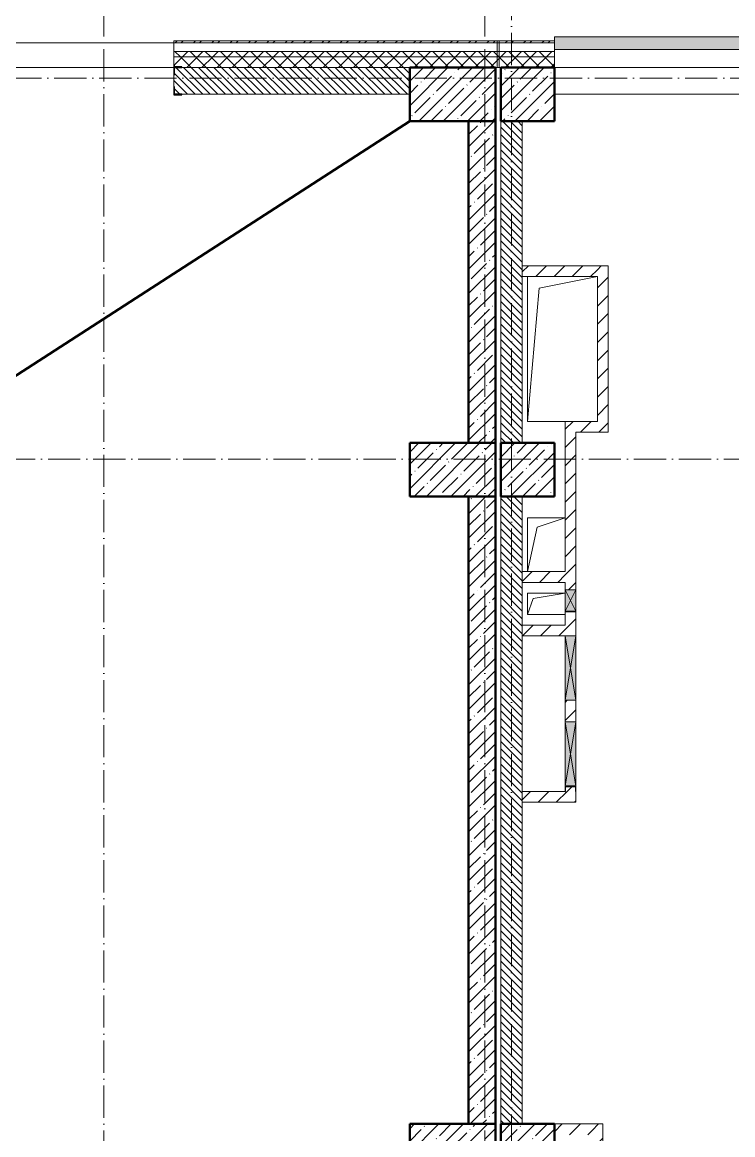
# Model space of a CAD drawing. Header units: millimetres. Extents: x 35697 to 388678, y -91946 to 171347.
# Drawn here: x 354059 to 360683, y -11132 to -760 of the extents above; entities that cross this region are included whole.
import ezdxf

# ---------------------------------------------------------------- set-up
doc = ezdxf.new("R2010")
doc.units = ezdxf.units.MM
doc.linetypes.add('50_200_ШТРИХ_1Т_ш5_п1_п1_', pattern=[700, 500, -100, 0, -100])
for name, color, linetype, lineweight in [('A-DETL-____-OTLN-1', 7, 'Continuous', 50), ('A-DETL-GENF-OTLN', 7, 'Continuous', 9), ('A-FLOR-____-OTLN', 7, 'Continuous', 9), ('A-GENM-____-MCUT', 7, 'Continuous', 25), ('A-GENM-____-OTLN', 7, 'Continuous', 9), ('A-GENM-____-OTLN-1', 7, 'Continuous', 25), ('A-GLAZ-____-OTLN', 7, 'Continuous', 9), ('A-WALL-____-MCUT', 7, 'Continuous', 13), ('A-WALL-____-MCUT-1', 7, 'Continuous', 9), ('A-WALL-____-MCUT-2', 7, 'Continuous', 50), ('A-WALL-____-OTLN', 7, 'Continuous', 9), ('A-WALL-____-PATT-1', 7, 'Continuous', 9), ('A-WALL-FNSH-MCUT-1', 7, 'Continuous', 9), ('S-COLS-____-MCUT', 7, 'Continuous', 50), ('S-COLS-____-OTLN', 7, 'Continuous', 9), ('S-GRID-____-OTLN-1', 7, '50_200_ШТРИХ_1Т_ш5_п1_п1_', 9), ('стяжа', 7, 'Continuous', 30)]:
    doc.layers.add(name, color=color, linetype=linetype, lineweight=lineweight)
doc.layers.add('A-GLAZ-____-OTLN-1', color=7, linetype='Continuous', lineweight=9, true_color=0xc0c0c0)
pattern_1 = [(45, (283770.71, -86863.46), (-70.71068, 70.71068), []), (135, (283770.71, -86863.46), (-70.71068, -70.71068), [])]
pattern_2 = [(45, (283770.7, -86863.46), (-114.04925, 114.04925), []), (45, (283884.76, -86863.46), (-114.04925, 114.04925), [201.612, -40.322, 3.353, -36.97])]
pattern_3 = [(135, (283770.707, -86863.456), (-35.35534, -35.35534), [])]
pattern_4 = [(45, (283770.71, -86863.46), (-85.53659, 85.53659), []), (45, (283827.73, -86863.46), (-85.53659, 85.53659), [])]
pattern_5 = [(45, (283770.71, -86863.46), (-84.85281, 84.85281), [])]

# ---------------------------------------------------------------- blocks, each defined once
blk = doc.blocks.new('BSC_Колонна _Прямоугольная - 500х800-V81-АР1_План отверстий 3 этажа в осях 1-64_Ю-ЯЯ')
at = {"layer": 'S-COLS-____-OTLN'}
h = blk.add_hatch(dxfattribs=at)
h.set_pattern_fill('FP_89', color=256, style=0, pattern_type=2)
h.set_pattern_definition([(315, (-85431.04, 74300), (114.04925, 114.04925), []), (315, (-85431.04, 74185.95), (114.04925, 114.04925), [201.613, -40.323, 3.353, -36.97])])
h.paths.add_polyline_path([(-250, 400), (-250, -400), (250, -400), (250, 400)], flags=0)
at = {"layer": 'S-COLS-____-MCUT'}
for p, q in [((250, 400), (-250, 400)), ((-250, 400), (-250, -400)), ((250, -400), (250, 400)), ((-250, -400), (250, -400))]:
    blk.add_line(p, q, dxfattribs=at)
blk = doc.blocks.new('BSC_Колонна _Прямоугольная - 500х800-V82-АР1_План отверстий 3 этажа в осях 1-64_Ю-ЯЯ')
at = {"layer": 'S-COLS-____-OTLN'}
h = blk.add_hatch(dxfattribs=at)
h.set_pattern_fill('FP_90', color=256, style=0, pattern_type=2)
h.set_pattern_definition([(315, (-81931.04, 74300), (114.04925, 114.04925), []), (315, (-81931.04, 74185.95), (114.04925, 114.04925), [201.613, -40.323, 3.353, -36.97])])
h.paths.add_polyline_path([(-250, 400), (-250, -400), (250, -400), (250, 400)], flags=0)
at = {"layer": 'S-COLS-____-MCUT'}
for p, q in [((250, 400), (-250, 400)), ((-250, 400), (-250, -400)), ((250, -400), (250, 400)), ((-250, -400), (250, -400))]:
    blk.add_line(p, q, dxfattribs=at)
blk = doc.blocks.new('BSC_Колонна _Прямоугольная - 500х800-V83-АР1_План отверстий 3 этажа в осях 1-64_Ю-ЯЯ')
at = {"layer": 'S-COLS-____-OTLN'}
h = blk.add_hatch(dxfattribs=at)
h.set_pattern_fill('FP_91', color=256, style=0, pattern_type=2)
h.set_pattern_definition([(315, (-75581.04, 74300), (114.04925, 114.04925), []), (315, (-75581.04, 74185.95), (114.04925, 114.04925), [201.613, -40.323, 3.353, -36.97])])
h.paths.add_polyline_path([(-250, 400), (-250, -400), (250, -400), (250, 400)], flags=0)
at = {"layer": 'S-COLS-____-MCUT'}
for p, q in [((250, 400), (-250, 400)), ((-250, 400), (-250, -400)), ((250, -400), (250, 400)), ((-250, -400), (250, -400))]:
    blk.add_line(p, q, dxfattribs=at)
blk = doc.blocks.new('BSC_Колонна _Прямоугольная - 500х500-V92-АР1_План отверстий 3 этажа в осях 1-64_Ю-ЯЯ')
at = {"layer": 'S-COLS-____-OTLN'}
h = blk.add_hatch(dxfattribs=at)
h.set_pattern_fill('FP_97', color=256, style=0, pattern_type=2)
h.set_pattern_definition([(45, (-75000, -85431.04), (-114.04925, 114.04925), []), (45, (-74885.95, -85431.04), (-114.04925, 114.04925), [201.613, -40.323, 3.353, -36.97])])
h.paths.add_polyline_path([(-250, -250), (250, -250), (250, 250), (-250, 250)], flags=0)
at = {"layer": 'S-COLS-____-MCUT'}
for p, q in [((250, 250), (-250, 250)), ((-250, 250), (-250, -250)), ((250, -250), (250, 250)), ((-250, -250), (250, -250))]:
    blk.add_line(p, q, dxfattribs=at)
blk = doc.blocks.new('BSC_Колонна _Прямоугольная - 500х500-V93-АР1_План отверстий 3 этажа в осях 1-64_Ю-ЯЯ')
at = {"layer": 'S-COLS-____-OTLN'}
h = blk.add_hatch(dxfattribs=at)
h.set_pattern_fill('FP_98', color=256, style=0, pattern_type=2)
h.set_pattern_definition([(45, (-75000, -75581.04), (-114.04925, 114.04925), []), (45, (-74885.95, -75581.04), (-114.04925, 114.04925), [201.613, -40.323, 3.353, -36.97])])
h.paths.add_polyline_path([(-250, -250), (250, -250), (250, 250), (-250, 250)], flags=0)
at = {"layer": 'S-COLS-____-MCUT'}
for p, q in [((250, 250), (-250, 250)), ((-250, 250), (-250, -250)), ((250, -250), (250, 250)), ((-250, -250), (250, -250))]:
    blk.add_line(p, q, dxfattribs=at)
blk = doc.blocks.new('Фахверк_СКБ_Уголок - 250_2160-27509414-АР1_План отверстий 3 этажа в осях 1-64_Ю-ЯЯ')
at = {"layer": 'A-GENM-____-MCUT'}
for p, q in [((200, 181), (125, 181)), ((125, 181), (125, 106)), ((125, 106), (131, 106)), ((131, 106), (131, 175)), ((131, 175), (200, 175)), ((200, 175), (200, 181)), ((131, -6), (125, -6)), ((125, -6), (125, -81)), ((125, -81), (200, -81)), ((131, -75), (131, -6)), ((200, -75), (131, -75)), ((200, -81), (200, -75))]:
    blk.add_line(p, q, dxfattribs=at)
blk = doc.blocks.new('AR_Отверстие прямоугольное _в плите_ - AR_Отверстие прямоугольное _в плите_-30552540-АР1_План отверстий 3 этажа в осях 1-64_Ю-ЯЯ')
at = {"layer": 'A-GENM-____-OTLN'}
for p, q in [((175, 250), (-175, 250)), ((-175, 250), (-175, -250)), ((-87, 163), (175, 250)), ((-175, -250), (-87, 163))]:
    blk.add_line(p, q, dxfattribs=at)
blk = doc.blocks.new('AR_Отверстие прямоугольное _в плите_ - AR_Отверстие прямоугольное _в плите_-30552592-АР1_План отверстий 3 этажа в осях 1-64_Ю-ЯЯ')
at = {"layer": 'A-GENM-____-OTLN'}
for p, q in [((175, 100), (-175, 100)), ((-175, 100), (-175, -100)), ((-175, -100), (-125, 50)), ((-125, 50), (175, 100)), ((-175, -100), (175, -100))]:
    blk.add_line(p, q, dxfattribs=at)
blk = doc.blocks.new('AR_Отверстие прямоугольное _в плите_ - AR_Отверстие прямоугольное _в плите_-30552512-АР1_План отверстий 3 этажа в осях 1-64_Ю-ЯЯ')
at = {"layer": 'A-GENM-____-OTLN'}
for p, q in [((-325, 675), (-325, -675)), ((-217, 567), (325, 675)), ((-325, -675), (-217, 567)), ((-325, -675), (25, -675))]:
    blk.add_line(p, q, dxfattribs=at)
blk = doc.blocks.new('Отлив_СКБ - Отлив витража_120_НВФ-31885689-АР1_План отверстий 3 этажа в осях 1-64_Ю-ЯЯ')
at = {"layer": 'A-GLAZ-____-OTLN-1'}
for points in [[(1800, 2), (1800, 120), (0, 120), (0, 2), (737, 2)], [(1800, 0), (1800, 2), (0, 2), (0, 0), (737, 0)]]:
    blk.add_hatch(color=256, dxfattribs=at).paths.add_polyline_path(points, flags=0)
at = {"layer": 'A-GLAZ-____-OTLN'}
for p, q in [((0, 83), (0, 120)), ((1800, 120), (0, 120)), ((1800, 120), (1800, 83)), ((0, 2), (1800, 2)), ((1800, 0), (0, 0))]:
    blk.add_line(p, q, dxfattribs=at)
blk = doc.blocks.new('Стены 2 - Стены 4-31194547-АР1_План отверстий 3 этажа в осях 1-64_Ю-ЯЯ')
at = {"layer": 'A-WALL-____-MCUT'}
for p, q in [((-1799, 41030), (-1799, 41010)), ((-1549, 41030), (-1799, 41030)), ((-1799, 41010), (-1549, 41010)), ((-1549, 41010), (-1549, 41030))]:
    blk.add_line(p, q, dxfattribs=at)
blk = doc.blocks.new('AR_Отверстие прямоугольное _в стене__БезПР - AR_Отверстие прямоугольное _в стене__БезПР-V210-АР1_План отверстий 3 этажа в осях 1-64_Ю-ЯЯ')
at = {"layer": 'A-GLAZ-____-OTLN'}
blk.add_hatch(color=256, dxfattribs=at).paths.add_polyline_path([(75, 50), (70, 50), (70, -50), (75, -50)], flags=0)
at = {"layer": 'A-DETL-GENF-OTLN'}
for p, q in [((70, 50), (75, 50)), ((75, 50), (70, 47)), ((75, 50), (70, 50)), ((75, 50), (75, -50)), ((75, -50), (75, 50)), ((70, -47), (75, -50)), ((75, -50), (70, -50)), ((70, -50), (75, -50))]:
    blk.add_line(p, q, dxfattribs=at)
blk = doc.blocks.new('AR_Отверстие прямоугольное _в стене__БезПР - AR_Отверстие прямоугольное _в стене__БезПР-36899212-АР1_План отверстий 3 этажа в осях 1-64_Ю-ЯЯ')
at = {"layer": 'A-GLAZ-____-OTLN'}
blk.add_hatch(color=256, dxfattribs=at).paths.add_polyline_path([(300, 50), (-300, 50), (-300, -50), (300, -50)], flags=0)
at = {"layer": 'A-DETL-GENF-OTLN'}
for p, q in [((-300, -50), (-300, 50)), ((-300, 50), (300, 50)), ((300, 50), (-300, -50)), ((-300, 50), (300, -50)), ((300, 50), (-300, 50)), ((-300, 50), (-300, -50)), ((300, 50), (300, -50)), ((300, -50), (300, 50)), ((300, -50), (-300, -50)), ((-300, -50), (300, -50))]:
    blk.add_line(p, q, dxfattribs=at)
at = {"layer": 'A-GLAZ-____-OTLN'}
blk.add_line((300, 50), (-300, 50), dxfattribs=at)
blk = doc.blocks.new('AR_Отверстие прямоугольное _в стене_ - AR_Отверстие прямоугольное _в стене__ОВ-36936555-АР1_План отверстий 3 этажа в осях 1-64_Ю-ЯЯ')
at = {"layer": 'A-GLAZ-____-OTLN'}
blk.add_hatch(color=256, dxfattribs=at).paths.add_polyline_path([(300, -50), (300, 50), (-300, 50), (-300, -50)], flags=0)
at = {"layer": 'A-DETL-GENF-OTLN'}
for p, q in [((-300, -50), (-300, 50)), ((-300, 50), (300, 50)), ((300, 50), (-300, -50)), ((-300, 50), (300, -50)), ((300, 50), (-300, 50)), ((-300, 50), (-300, -50)), ((300, -50), (-300, -50)), ((-300, -50), (300, -50))]:
    blk.add_line(p, q, dxfattribs=at)
blk = doc.blocks.new('AR_Отверстие прямоугольное _в стене__БезПР - AR_Отверстие прямоугольное _в стене__БезПР-36428113-АР1_План отверстий 3 этажа в осях 1-64_Ю-ЯЯ')
at = {"layer": 'A-GLAZ-____-OTLN'}
blk.add_hatch(color=256, dxfattribs=at).paths.add_polyline_path([(100, 50), (-100, 50), (-100, -50), (100, -50)], flags=0)
at = {"layer": 'A-DETL-GENF-OTLN'}
for p, q in [((-100, -50), (-100, 50)), ((-100, 50), (100, 50)), ((100, 50), (-100, -50)), ((-100, 50), (100, -50)), ((100, 50), (-100, 50)), ((-100, 50), (-100, -50)), ((100, 50), (100, -50)), ((100, -50), (100, 50)), ((100, -50), (-100, -50)), ((-100, -50), (100, -50))]:
    blk.add_line(p, q, dxfattribs=at)
blk = doc.blocks.new('154_Фахверк_СКБ_Швеллер - Тип_100_3960_зеркало-36793856-АР1_План отверстий 3 этажа в осях 1-64_Ю-ЯЯ')
at = {"layer": 'A-GENM-____-MCUT'}
for p, q in [((175, 50), (125, 50)), ((125, 50), (125, -50)), ((128, 47), (175, 47)), ((128, -47), (128, 47)), ((175, 47), (175, 50)), ((125, -50), (175, -50)), ((175, -47), (128, -47)), ((175, -50), (175, -47))]:
    blk.add_line(p, q, dxfattribs=at)
blk = doc.blocks.new('3эт')
at = {"layer": 'S-GRID-____-OTLN-1', "color": 251, "ltscale": 0.6, "true_color": 0x636466}
for p, q in [((354820.7, 4029.4), (354820.7, -46882.4)), ((358370.7, 4029.4), (358370.7, -46592.2)), ((358620.7, 3761.2), (358620.7, -46882.4)), ((387845.1, -1282.4), (279101.9, -1282.4)), ((279101.9, -4832.4), (387845.1, -4832.4))]:
    blk.add_line(p, q, dxfattribs=at)

msp = doc.modelspace()

# ---------------------------------------------------------------- hatches: boundary and pattern name
at = {"layer": 'A-WALL-____-PATT-1'}
h = msp.add_hatch(dxfattribs=at)
h.set_pattern_fill('FP_6', color=256, style=0, pattern_type=2)
h.set_pattern_definition(pattern_4)
h.paths.add_polyline_path([(358486, -952), (358486, -932), (355471, -932), (355471, -952), (357990, -952)], flags=0)
h.paths.add_polyline_path([(352471, -952), (353671, -952), (353671, -932), (352471, -932)], flags=0)
h.paths.add_polyline_path([(347671, -952), (347671, -932), (346421, -932), (346421, -952), (347385, -952)], flags=0)
h.paths.add_polyline_path([(349471, -952), (350671, -952), (350671, -932), (349471, -932)], flags=0)
h.paths.add_polyline_path([(344621, -952), (344621, -932), (343421, -932), (343421, -952), (343850, -952)], flags=0)
h.paths.add_polyline_path([(340421, -952), (341621, -952), (341621, -932), (340421, -932)], flags=0)
h.paths.add_polyline_path([(338621, -952), (338621, -932), (337421, -932), (337421, -952)], flags=0)
h.paths.add_polyline_path([(335621, -952), (335621, -932), (333936, -932), (333936, -952)], flags=0)
h = msp.add_hatch(dxfattribs=at)
h.set_pattern_fill('FP_6', color=256, style=0, pattern_type=2)
h.set_pattern_definition(pattern_4)
h.paths.add_polyline_path([(369596, -952), (370721, -952), (370721, -932), (369596, -932)], flags=0)
h.paths.add_polyline_path([(364176, -952), (364871, -952), (364871, -932), (363821, -932), (363821, -952)], flags=0)
h.paths.add_polyline_path([(366828, -952), (367796, -952), (367796, -932), (366671, -932), (366671, -952)], flags=0)
h.paths.add_polyline_path([(360821, -952), (362021, -952), (362021, -932), (360821, -932)], flags=0)
h.paths.add_polyline_path([(358506, -952), (359021, -952), (359021, -932), (358506, -932)], flags=0)
h = msp.add_hatch(dxfattribs=at)
h.set_pattern_fill('FP_4', color=256, style=0, pattern_type=2)
h.set_pattern_definition(pattern_1)
h.paths.add_polyline_path([(385251, -1082), (385251, -1032), (378271, -1032), (378271, -1082), (382735, -1082)], flags=0)
h.paths.add_polyline_path([(377271, -1082), (377271, -1032), (375521, -1032), (375521, -1082), (375665, -1082)], flags=0)
h.paths.add_polyline_path([(369596, -1082), (370721, -1082), (370721, -1032), (369596, -1032)], flags=0)
h.paths.add_polyline_path([(367796, -1082), (367796, -1032), (366671, -1032), (366671, -1082), (367711, -1082)], flags=0)
h.paths.add_polyline_path([(364176, -1082), (364871, -1082), (364871, -1032), (363821, -1032), (363821, -1082)], flags=0)
h.paths.add_polyline_path([(360821, -1082), (362021, -1082), (362021, -1032), (360821, -1032)], flags=0)
h.paths.add_polyline_path([(359021, -1082), (359021, -1032), (355471, -1032), (355471, -1082), (357990, -1082)], flags=0)
h.paths.add_polyline_path([(353671, -1082), (353671, -1032), (352471, -1032), (352471, -1082)], flags=0)
h.paths.add_polyline_path([(347671, -1082), (347671, -1032), (346421, -1032), (346421, -1082), (347385, -1082)], flags=0)
h.paths.add_polyline_path([(349471, -1082), (350671, -1082), (350671, -1032), (349471, -1032)], flags=0)
h.paths.add_polyline_path([(341621, -1082), (341621, -1032), (340421, -1032), (340421, -1082)], flags=0)
h.paths.add_polyline_path([(344621, -1082), (344621, -1032), (343421, -1032), (343421, -1082), (343850, -1082)], flags=0)
h.paths.add_polyline_path([(338621, -1082), (338621, -1032), (337421, -1032), (337421, -1082)], flags=0)
h.paths.add_polyline_path([(335621, -1082), (335621, -1032), (333821, -1032), (333821, -1082)], flags=0)
h = msp.add_hatch(dxfattribs=at)
h.set_pattern_fill('FP_4', color=256, style=0, pattern_type=2)
h.set_pattern_definition(pattern_1)
h.paths.add_polyline_path([(385171, -1182), (385251, -1182), (385251, -1082), (378271, -1082), (378271, -1182), (385121, -1182)], flags=0)
h.paths.add_polyline_path([(377271, -1182), (377271, -1082), (375521, -1082), (375521, -1176), (375596, -1176), (375596, -1182), (376771, -1182)], flags=0)
h.paths.add_polyline_path([(367721, -1182), (367721, -1176), (367796, -1176), (367796, -1082), (366671, -1082), (366671, -1182), (367711, -1182)], flags=0)
h.paths.add_polyline_path([(370362, -1182), (370646, -1182), (370646, -1176), (370721, -1176), (370721, -1082), (369596, -1082), (369596, -1176), (369671, -1176), (369671, -1182)], flags=0)
h.paths.add_polyline_path([(364796, -1182), (364796, -1176), (364871, -1176), (364871, -1082), (363821, -1082), (363821, -1176), (363896, -1176), (363896, -1182), (364176, -1182)], flags=0)
h.paths.add_polyline_path([(361946, -1182), (361946, -1176), (362021, -1176), (362021, -1082), (360821, -1082), (360821, -1176), (360896, -1176), (360896, -1182), (361771, -1182)], flags=0)
h.paths.add_polyline_path([(359021, -1182), (359021, -1082), (355471, -1082), (355471, -1176), (355546, -1176), (355546, -1182), (358521, -1182)], flags=0)
h.paths.add_polyline_path([(352971, -1182), (353596, -1182), (353596, -1176), (353671, -1176), (353671, -1082), (352471, -1082), (352471, -1182)], flags=0)
h.paths.add_polyline_path([(347021, -1182), (347596, -1182), (347596, -1176), (347671, -1176), (347671, -1082), (346421, -1082), (346421, -1176), (346496, -1176), (346496, -1182), (346521, -1182)], flags=0)
h.paths.add_polyline_path([(349546, -1182), (350596, -1182), (350596, -1176), (350671, -1176), (350671, -1082), (349471, -1082), (349471, -1176), (349546, -1176)], flags=0)
h.paths.add_polyline_path([(343850, -1182), (344546, -1182), (344546, -1176), (344621, -1176), (344621, -1082), (343421, -1082), (343421, -1176), (343496, -1176), (343496, -1182)], flags=0)
h.paths.add_polyline_path([(341546, -1182), (341546, -1176), (341621, -1176), (341621, -1082), (340421, -1082), (340421, -1176), (340496, -1176), (340496, -1182), (341021, -1182)], flags=0)
h.paths.add_polyline_path([(337496, -1182), (338546, -1182), (338546, -1176), (338621, -1176), (338621, -1082), (337421, -1082), (337421, -1176), (337496, -1176)], flags=0)
h.paths.add_polyline_path([(335546, -1182), (335546, -1176), (335621, -1176), (335621, -1082), (333821, -1082), (333821, -1182), (334771, -1182)], flags=0)
h = msp.add_hatch(dxfattribs=at)
h.set_pattern_fill('FP_9', color=256, style=0, pattern_type=2)
h.set_pattern_definition(pattern_3)
h.paths.add_polyline_path([(357671, -1432), (357671, -1182), (355477, -1182), (355477, -1251), (355471, -1251), (355471, -1363), (355477, -1363), (355477, -1432), (355546, -1432)], flags=0)
h.paths.add_polyline_path([(353596, -1432), (353665, -1432), (353665, -1363), (353671, -1363), (353671, -1251), (353665, -1251), (353665, -1182), (352971, -1182), (352971, -1432)], flags=0)
h = msp.add_hatch(dxfattribs=at)
h.set_pattern_fill('FP_12', color=256, style=0, pattern_type=2)
h.set_pattern_definition(pattern_2)
h.paths.add_polyline_path([(358471, -4682), (358471, -1682), (358221, -1682), (358221, -4682)], flags=0)
h = msp.add_hatch(dxfattribs=at)
h.set_pattern_fill('FP_9', color=256, style=0, pattern_type=2)
h.set_pattern_definition(pattern_3)
h.paths.add_polyline_path([(358721, -4682), (358721, -1682), (358521, -1682), (358521, -4682)], flags=0)
h = msp.add_hatch(dxfattribs=at)
h.set_pattern_fill('FP_7', color=256, style=0, pattern_type=2)
h.set_pattern_definition(pattern_5)
h.paths.add_polyline_path([(359421, -3132), (359421, -3032), (358721, -3032), (358721, -3132)], flags=0)
h = msp.add_hatch(dxfattribs=at)
h.set_pattern_fill('FP_7', color=256, style=0, pattern_type=2)
h.set_pattern_definition(pattern_5)
h.paths.add_polyline_path([(359421, -4582), (359521, -4582), (359521, -3032), (359421, -3032), (359421, -4482)], flags=0)
h = msp.add_hatch(dxfattribs=at)
h.set_pattern_fill('FP_7', color=256, style=0, pattern_type=2)
h.set_pattern_definition(pattern_5)
h.paths.add_polyline_path([(359171, -7932), (359218, -7932), (359217, -7885), (359124, -7885), (359124, -7932)], flags=0)
h.paths.add_polyline_path([(359179, -7282), (359221, -7282), (359221, -7082), (359121, -7082), (359121, -7282), (359176, -7282)], flags=0)
h.paths.add_polyline_path([(359127, -6482), (359221, -6482), (359221, -6257), (359121, -6257), (359121, -6482)], flags=0)
h.paths.add_polyline_path([(359221, -6052), (359221, -4482), (359121, -4482), (359121, -6052), (359139, -6052)], flags=0)
h = msp.add_hatch(dxfattribs=at)
h.set_pattern_fill('FP_7', color=256, style=0, pattern_type=2)
h.set_pattern_definition(pattern_5)
h.paths.add_polyline_path([(359421, -4582), (359421, -4482), (359221, -4482), (359221, -4582)], flags=0)
h = msp.add_hatch(dxfattribs=at)
h.set_pattern_fill('FP_12', color=256, style=0, pattern_type=2)
h.set_pattern_definition(pattern_2)
h.paths.add_polyline_path([(358221, -11032), (358471, -11032), (358471, -5182), (358221, -5182), (358221, -10266)], flags=0)
h = msp.add_hatch(dxfattribs=at)
h.set_pattern_fill('FP_9', color=256, style=0, pattern_type=2)
h.set_pattern_definition(pattern_3)
h.paths.add_polyline_path([(358521, -11032), (358721, -11032), (358721, -5182), (358521, -5182), (358521, -10266)], flags=0)
h = msp.add_hatch(dxfattribs=at)
h.set_pattern_fill('FP_7', color=256, style=0, pattern_type=2)
h.set_pattern_definition(pattern_5)
h.paths.add_polyline_path([(359121, -5982), (359121, -5882), (358721, -5882), (358721, -5982)], flags=0)
h = msp.add_hatch(dxfattribs=at)
h.set_pattern_fill('FP_7', color=256, style=0, pattern_type=2)
h.set_pattern_definition(pattern_5)
h.paths.add_polyline_path([(359121, -6482), (359121, -6382), (358721, -6382), (358721, -6482)], flags=0)
h = msp.add_hatch(dxfattribs=at)
h.set_pattern_fill('FP_7', color=256, style=0, pattern_type=2)
h.set_pattern_definition(pattern_5)
h.paths.add_polyline_path([(359221, -8032), (359221, -7932), (358721, -7932), (358721, -8032), (359124, -8032)], flags=0)
h = msp.add_hatch(dxfattribs=at)
h.set_pattern_fill('FP_7', color=256, style=0, pattern_type=2)
h.set_pattern_definition(pattern_5)
h.paths.add_polyline_path([(359371, -11132), (359371, -11032), (359021, -11032), (359021, -11132)], flags=0)
h = msp.add_hatch(dxfattribs=at)
h.set_pattern_fill('FP_7', color=256, style=0, pattern_type=2)
h.set_pattern_definition(pattern_5)
h.paths.add_polyline_path([(359471, -12932), (359471, -11032), (359371, -11032), (359371, -12932)], flags=0)
at = {"layer": 'S-COLS-____-OTLN'}
h = msp.add_hatch(dxfattribs=at)
h.set_pattern_fill('FP_12', color=256, style=0, pattern_type=2)
h.set_pattern_definition(pattern_2)
h.paths.add_polyline_path([(359021, -5182), (359021, -4682), (358521, -4682), (358521, -5182)], flags=0)

# ---------------------------------------------------------------- linework, layer by layer
at = {"layer": 'A-DETL-____-OTLN-1'}
msp.add_line((357671, -1682), (334771, -16482), dxfattribs=at)
at = {"layer": 'A-FLOR-____-OTLN'}
for p, q in [((358771, -4482), (358771, -3132)), ((359121, -4482), (358771, -4482)), ((358771, -5382), (359121, -5382)), ((358771, -5882), (358771, -5382)), ((358771, -6082), (359121, -6082)), ((358771, -6282), (358771, -6082)), ((359121, -6282), (358771, -6282))]:
    msp.add_line(p, q, dxfattribs=at)
at = {"layer": 'A-WALL-____-MCUT'}
for p, q in [((359021, -952), (355471, -952)), ((355471, -952), (355471, -1176)), ((359021, -1182), (359021, -952)), ((358471, -1182), (358521, -1182)), ((355471, -1251), (355471, -1363)), ((355546, -1432), (357671, -1432)), ((358521, -1682), (358521, -4682)), ((358721, -4682), (358721, -1682)), ((358521, -4682), (358721, -4682)), ((358521, -5182), (358521, -11032)), ((358721, -5182), (358521, -5182)), ((358721, -11032), (358721, -5182))]:
    msp.add_line(p, q, dxfattribs=at)
at = {"layer": 'A-WALL-____-MCUT-1'}
for p, q in [((359021, -1032), (355471, -1032)), ((359021, -1082), (355471, -1082)), ((355546, -1182), (357671, -1182)), ((357671, -1182), (355546, -1182))]:
    msp.add_line(p, q, dxfattribs=at)
at = {"layer": 'A-WALL-____-MCUT-2'}
for p, q in [((358221, -1682), (358221, -4682)), ((358471, -4682), (358471, -1682)), ((358221, -5182), (358221, -11032)), ((358471, -11032), (358471, -5182))]:
    msp.add_line(p, q, dxfattribs=at)
at = {"layer": 'A-WALL-____-OTLN'}
for p, q in [((353671, -952), (355471, -952)), ((355471, -1182), (353671, -1182)), ((360821, -1182), (359021, -1182)), ((360821, -1432), (359021, -1432))]:
    msp.add_line(p, q, dxfattribs=at)
at = {"layer": 'A-WALL-FNSH-MCUT-1'}
for p, q in [((358486, -932), (355471, -932)), ((355471, -932), (355471, -952)), ((358486, -952), (358486, -932)), ((359021, -932), (358506, -932)), ((358506, -932), (358506, -952)), ((359021, -952), (359021, -932)), ((355471, -952), (358486, -952)), ((358506, -952), (359021, -952)), ((359521, -3032), (358721, -3032)), ((359521, -4582), (359521, -3032)), ((358721, -3132), (359421, -3132)), ((359421, -3132), (359421, -4482)), ((359121, -4482), (359121, -5882)), ((359421, -4482), (359121, -4482)), ((359221, -6052), (359221, -4582)), ((359221, -4582), (359521, -4582)), ((359121, -5882), (358721, -5882)), ((358721, -5982), (359121, -5982)), ((359121, -5982), (359121, -6052)), ((359121, -6257), (359121, -6382)), ((359221, -6482), (359221, -6257)), ((359121, -6382), (358721, -6382)), ((358721, -6482), (359121, -6482)), ((359121, -7082), (359121, -7282)), ((359221, -7282), (359221, -7082)), ((359121, -7932), (358721, -7932)), ((359221, -8032), (359221, -7932)), ((358721, -8032), (359221, -8032)), ((359471, -11032), (359021, -11032)), ((359471, -12932), (359471, -11032))]:
    msp.add_line(p, q, dxfattribs=at)
at = {"layer": 'S-COLS-____-MCUT'}
for p, q in [((359021, -4682), (358521, -4682)), ((358521, -4682), (358521, -5182)), ((359021, -5182), (359021, -4682)), ((358521, -5182), (359021, -5182))]:
    msp.add_line(p, q, dxfattribs=at)

# ---------------------------------------------------------------- block references
at = {"layer": 'A-GENM-____-OTLN'}
for name, p in [('AR_Отверстие прямоугольное _в плите_ - AR_Отверстие прямоугольное _в плите_-30552512-АР1_План отверстий 3 этажа в осях 1-64_Ю-ЯЯ', (359096, -3807)), ('AR_Отверстие прямоугольное _в плите_ - AR_Отверстие прямоугольное _в плите_-30552540-АР1_План отверстий 3 этажа в осях 1-64_Ю-ЯЯ', (358946, -5632)), ('AR_Отверстие прямоугольное _в плите_ - AR_Отверстие прямоугольное _в плите_-30552592-АР1_План отверстий 3 этажа в осях 1-64_Ю-ЯЯ', (358946, -6182))]:
    msp.add_blockref(name, p, dxfattribs=at)
at = {"layer": 'A-GENM-____-OTLN-1'}
msp.add_blockref('Фахверк_СКБ_Уголок - 250_2160-27509414-АР1_План отверстий 3 этажа в осях 1-64_Ю-ЯЯ', (355346, -1357), dxfattribs=at)
at = {"layer": 'A-GENM-____-OTLN-1', "rotation": 270}
msp.add_blockref('154_Фахверк_СКБ_Швеллер - Тип_100_3960_зеркало-36793856-АР1_План отверстий 3 этажа в осях 1-64_Ю-ЯЯ', (359171, -7757), dxfattribs=at)
at = {"layer": 'A-GLAZ-____-OTLN'}
msp.add_blockref('Отлив_СКБ - Отлив витража_120_НВФ-31885689-АР1_План отверстий 3 этажа в осях 1-64_Ю-ЯЯ', (359021, -1015), dxfattribs=at)
at = {"layer": 'A-GLAZ-____-OTLN', "rotation": 270}
for name, p in [('AR_Отверстие прямоугольное _в стене__БезПР - AR_Отверстие прямоугольное _в стене__БезПР-36428113-АР1_План отверстий 3 этажа в осях 1-64_Ю-ЯЯ', (359171, -6152)), ('AR_Отверстие прямоугольное _в стене__БезПР - AR_Отверстие прямоугольное _в стене__БезПР-V210-АР1_План отверстий 3 этажа в осях 1-64_Ю-ЯЯ', (359171, -6182)), ('AR_Отверстие прямоугольное _в стене__БезПР - AR_Отверстие прямоугольное _в стене__БезПР-36899212-АР1_План отверстий 3 этажа в осях 1-64_Ю-ЯЯ', (359171, -6782)), ('AR_Отверстие прямоугольное _в стене_ - AR_Отверстие прямоугольное _в стене__ОВ-36936555-АР1_План отверстий 3 этажа в осях 1-64_Ю-ЯЯ', (359171, -7582))]:
    msp.add_blockref(name, p, dxfattribs=at)
at = {"layer": 'A-WALL-____-OTLN', "rotation": 89.9999999999999}
msp.add_blockref('Стены 2 - Стены 4-31194547-АР1_План отверстий 3 этажа в осях 1-64_Ю-ЯЯ', (399516, 616), dxfattribs=at)
at = {"layer": 'S-COLS-____-OTLN', "rotation": 89.9999999999999}
for name, p in [('BSC_Колонна _Прямоугольная - 500х800-V81-АР1_План отверстий 3 этажа в осях 1-64_Ю-ЯЯ', (358071, -1432)), ('BSC_Колонна _Прямоугольная - 500х800-V82-АР1_План отверстий 3 этажа в осях 1-64_Ю-ЯЯ', (358071, -4932)), ('BSC_Колонна _Прямоугольная - 500х800-V83-АР1_План отверстий 3 этажа в осях 1-64_Ю-ЯЯ', (358071, -11282))]:
    msp.add_blockref(name, p, dxfattribs=at)
at = {"layer": 'S-COLS-____-OTLN'}
for name, p in [('BSC_Колонна _Прямоугольная - 500х500-V92-АР1_План отверстий 3 этажа в осях 1-64_Ю-ЯЯ', (358771, -1432)), ('BSC_Колонна _Прямоугольная - 500х500-V93-АР1_План отверстий 3 этажа в осях 1-64_Ю-ЯЯ', (358771, -11282))]:
    msp.add_blockref(name, p, dxfattribs=at)
at = {"layer": 'стяжа'}
msp.add_blockref('3эт', (0, 0), dxfattribs=at)

doc.saveas('drawing.dxf')
